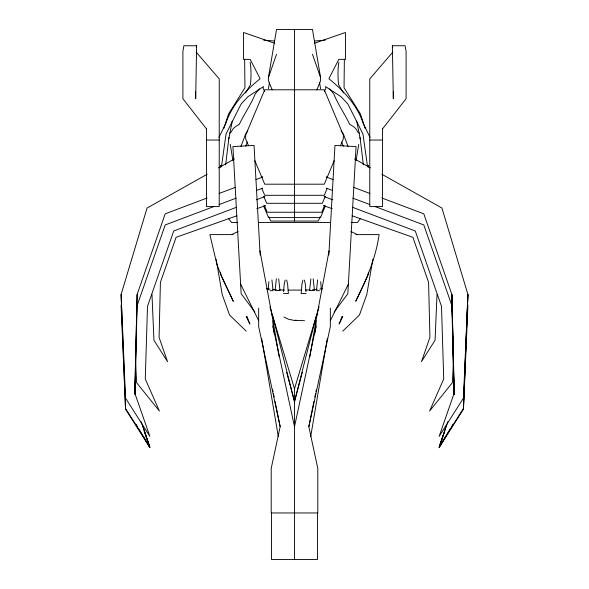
<?xml version="1.0" encoding="UTF-8"?>
<svg xmlns="http://www.w3.org/2000/svg" width="589" height="589" viewBox="0 0 589 589"><rect width="100%" height="100%" fill="white"/><g stroke="black" fill="none" stroke-linecap="round" stroke-linejoin="round"><path stroke-width="0.88" d="M344.359 59.356L344.05 87.739L360.446 113.979L365.29 128.674M220.684 167.099L220.72 165.332L220.971 167.151M134.888 394.416L137.112 294.5L165.207 213.829L207.129 198M137.112 294.5L134.741 392.951L149.856 436.375L125.538 398.083L121.084 294.5L147.059 208.035L207.21 174.219M134.984 394.041L137.112 305.617L165.207 224.939L213.976 206.525M463.462 406.373L464.957 368.78M465.03 366.947L467.916 294.5L441.941 208.035L381.79 174.219M437.031 294.316L435.057 340.243L421.481 361.631L429.918 337.372L428.593 282.374L412.904 237.308L352.193 215.795M453.508 360.939L452.323 382.776L429.609 411.034L443.723 378.992L441.507 306.346L415.274 230.984L352.524 207.299M328.831 255.044L334.957 145.424L356.073 146.609L347.841 293.764L334.169 311.956M228.76 139.056L232.265 121.04M268.194 289.803L268.864 281.645M283.581 291.695L284.178 284.45L285.135 280.077M225.653 164.854L228.966 137.355M221.56 165.973L226.043 134.005L241.056 104.12L247.947 96.692L263.474 86.576L263.128 88.505L264.755 91.347M368.029 167.151L368.28 165.332L368.316 167.099M356.095 160.473L358.73 144.423M272.147 89.837L268.422 80.73L268.422 77.571L276.536 29.45L312.464 29.45L320.578 77.571L320.578 80.73L316.853 89.837M268.422 88.681L269.475 82.445M309.858 356.86L316.006 320.607L329.067 250.84M310.683 436.626L327.27 338.734M196.365 47.392L196.645 45.751L183.878 45.751L182.899 51.493L182.899 98.716L206.467 128.888M372.83 259.248L366.837 294.375L359.452 315.012L342.739 331.165M314.563 334.685L316.006 326.564L316.006 320.607M275.063 401.514L280.165 426.679L271.205 468.417L271.205 512.96L317.795 512.96L317.795 468.417L308.835 426.679L313.937 401.514M314.85 397.015L315.579 393.423M315.947 391.619L316.308 389.822M294.5 559.55L294.5 426.679L316.006 326.564M308.835 426.679L330.341 326.564L330.341 308.047M276.374 278.847L275.056 290.532L279.996 290.532L278.678 278.847M302.879 280.077L301.921 284.45L301.178 293.506L306.118 293.506M310.874 278.847L309.556 290.532L313.871 290.532M317.618 279.9L316.492 290.708L319.547 290.708M294.5 425.494L294.5 401.58L316.006 317.051L317.795 312.973M368.633 272.214L367.735 275.733L355.741 301.244C366.542 279.79 375.598 258.659 379.117 234.606L355.874 234.606M286.666 372.403L294.5 401.58L302.334 372.403M338.859 62.279C337.666 69.539 337.836 77.255 338.55 84.654L343.534 92.996M294.5 400.667L294.5 388.821L319.054 306.876M121.614 303.865L121.084 305.617L125.538 409.2L149.856 447.493L144.114 430.986M240.967 146.447L245.65 133.88L247.866 130.942M446.425 425.148L439.144 447.728L450.614 428.225M268.422 77.571L276.536 54.284M447.912 421.584L439.144 446.771L463.462 408.479L467.916 294.5L463.462 398.083L439.144 436.375L454.259 392.951L451.888 294.5L423.793 213.829L381.871 198M444.886 430.986L439.144 447.493L463.462 409.2L467.916 305.617L467.386 303.865M342.062 316.396L339.117 324.053L342.827 316.492M223.71 128.674L228.554 113.979L244.95 87.739L244.641 59.356M245.672 146.138L247.439 141.949M334.154 160.731L324.281 184.195L264.719 184.195L254.846 160.731M340.501 145.652L343.328 138.952L343.328 135.028L324.281 89.786L264.719 89.786L245.672 135.028L245.672 138.952L248.499 145.652M327.101 188.598L324.281 195.305L264.719 195.305L261.899 188.598M325.165 196.542L322.323 203.308L266.677 203.308L263.835 196.542M324.62 205.48L321.771 212.239L267.229 212.239L264.38 205.48M320.099 216.848L318.332 221.052L270.668 221.052L268.901 216.848M325.422 205.856L320.475 217.606L268.525 217.606L263.577 205.856M330.341 320.607L348.379 284.126M218.961 137.296L225.764 123.602C231.727 105.019 245.363 90.824 260.11 78.712L250.17 59.356L243.412 59.356L243.581 32.491L274.651 43.269M245.466 92.996L250.45 84.654C251.164 77.255 251.334 69.539 250.141 62.279M324.244 91.347L325.872 88.505L325.526 86.576L341.053 96.692L347.944 104.12L362.957 134.005L367.44 165.973M451.535 426.664L452.912 424.323M360.453 218.556L357.339 222.561L351.118 222.561M382.533 128.888L406.101 98.716L406.101 51.493L405.122 45.751L392.355 45.751L393.334 98.716L393.334 91.45M259.226 88.895L255.236 93.923C250.921 104.651 244.177 113.957 239.333 124.323C236.189 126.068 232.5 128.174 231.425 131.862L229.393 133.408M392.745 52.178L369.767 78.904L369.767 206.599L382.533 206.599L382.533 128.689M218.438 167.909L234.481 158.897M231.661 234.606L238.081 231.499M219.108 193.472L235.364 187.339M255.906 179.586L262.746 177.002L261.84 177.002M219.108 204.582L236.226 198.125M256.76 190.372L262.746 188.112M236.476 207.299L173.726 230.984L147.493 306.346L145.277 378.992L159.391 411.034L136.677 382.776L135.492 360.939M256.244 199.833L264.844 196.586L263.99 196.586M236.807 215.795L176.096 237.308L160.407 282.374L159.082 337.372L167.519 361.631L153.943 340.243L151.969 294.316M256.752 208.727L265.425 205.657L264.586 205.657M314.349 43.269L345.419 32.491L345.588 59.356L338.83 59.356L328.89 78.712C343.637 90.824 357.273 105.019 363.236 123.602L370.039 137.296M283.986 317.066L288.669 319.326L294.5 320.431L296.164 320.114M309.924 289.928L305.397 290.09M312.626 289.685L317.125 289.287M319.827 289.044L322.529 288.801M314.393 41.024L325.246 40.17M206.467 140.042L219.233 140.042M369.767 140.042L382.533 140.042M327.16 177.002L326.254 177.002L333.094 179.586M325.01 196.586L324.156 196.586L332.756 199.833M324.414 205.657L323.575 205.657L332.248 208.727M237.882 222.561L231.661 222.561L228.547 218.556M258.35 222.561L330.65 222.561M233.126 234.606L209.883 234.606L216.907 264.446L221.265 275.733L233.259 301.244L221.265 275.733L220.367 272.214M284.509 290.09L279.076 289.928M288.146 290.09L301.767 290.09M270.005 290.708L273.06 290.708L271.934 279.9M283.434 293.506L288.374 293.506L287.638 284.45L286.674 280.077M294.5 320.431L304.498 320.666M263.754 40.17L274.607 41.024M266.471 288.801L270.071 289.125M272.773 289.368L276.374 289.685M353.636 187.339L369.892 193.472M326.254 188.112L332.24 190.372M352.774 198.125L369.892 204.582M375.024 206.525L423.793 224.939L451.888 305.617L454.016 394.041M350.919 231.499L357.339 234.606M354.519 158.897L370.562 167.909M359.607 133.408L357.575 131.862C356.5 128.174 352.811 126.068 349.667 124.323C344.823 113.957 338.079 104.651 333.764 93.923L329.774 88.895M246.261 331.165L229.548 315.012L222.163 294.375L216.17 259.248M196.255 52.178L219.233 78.904L219.233 206.599L206.467 206.599L206.467 128.689M341.134 130.942L343.35 133.88L348.033 146.447M254.831 311.956L241.159 293.764L232.927 146.609L254.043 145.424L260.169 255.044M136.088 424.323L137.465 426.664M138.386 428.225L149.856 447.728L142.575 425.148M240.621 284.126L258.659 320.607M271.205 312.973L272.994 317.051L294.5 401.58M341.561 141.949L343.328 146.138M246.173 316.492L249.883 324.053L246.938 316.396M312.464 54.284L320.578 77.571M141.088 421.584L149.856 446.771L125.538 408.479L121.084 294.5M269.946 306.876L294.5 388.821M313.179 278.847L314.497 290.532M304.417 280.077L305.382 284.45L305.971 291.695M259.933 250.84L272.994 320.607L272.994 326.564L294.5 426.679M280.165 426.679L258.659 326.564L258.659 308.047M272.692 389.822L273.053 391.619M273.421 393.423L274.15 397.015M356.735 121.04L360.24 139.056M272.994 326.564L274.437 334.685M392.355 45.751L392.635 47.392M319.525 82.445L320.578 88.681M272.994 320.607L279.142 356.86M261.73 338.734L278.317 436.626M230.27 144.423L232.905 160.473M360.034 137.355L363.347 164.854M320.696 281.645L321.358 289.803M453.832 381.584L451.888 294.5L454.06 394.203M453.869 383.417L454.112 394.416M317.442 512.504L317.442 559.55L271.558 559.55L271.558 512.504M294.5 29.45L294.5 217.606M294.5 217.915L294.5 221.052M196.645 45.751L195.666 98.716L195.666 91.45"/></g></svg>
